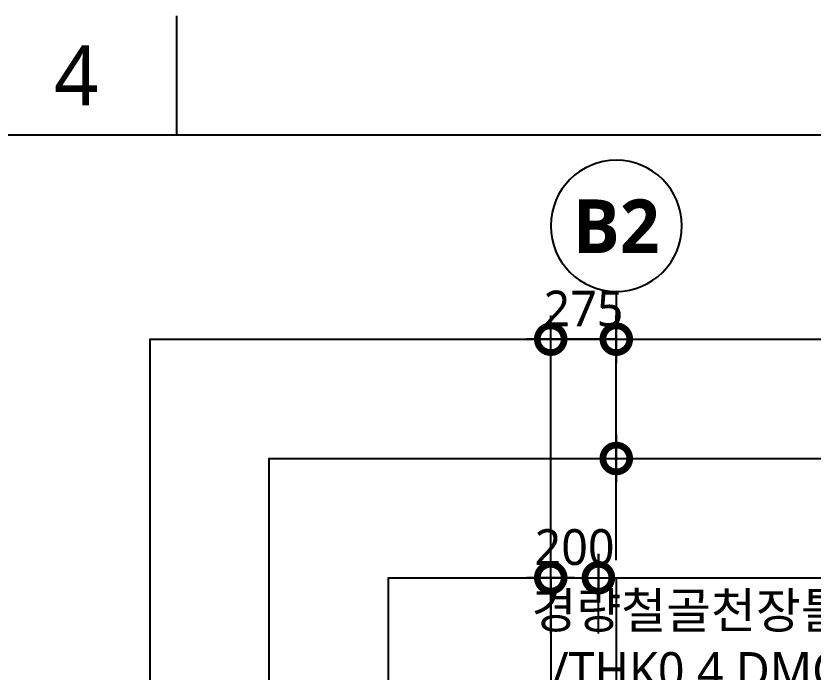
# Model space of a CAD drawing. Header units: millimetres. Extents: x 2213 to 82676, y 1050 to 28650.
# Drawn here: x 27251 to 30594, y 19000 to 21750 of the extents above; entities that cross this region are included whole.
import ezdxf
from ezdxf.enums import TextEntityAlignment as Align

# ---------------------------------------------------------------- set-up
doc = ezdxf.new("R2010")
doc.units = ezdxf.units.MM
doc.header["$LTSCALE"] = 200
doc.header["$PDMODE"] = 3
doc.linetypes.add('CEN', pattern=[62, 60, -1, 0, -1])
doc.layers.get('Defpoints').update_dxf_attribs({"color": 137})
for name, color, linetype in [('01-CEN', 1, 'CEN'), ('01TEX', 3, 'Continuous'), ('3', 3, 'Continuous'), ('DIM', 7, 'Continuous'), ('SYM-BUB', 3, 'Continuous'), ('TAG', 6, 'Continuous'), ('TEXT', 3, 'Continuous')]:
    doc.layers.add(name, color=color, linetype=linetype)
doc.layers.add('02Waste', color=171, linetype='Continuous', plot=False)
doc.styles.add('HY-M', font='malgun.ttf')
doc.styles.add('맑은고딕', font='malgun.ttf')
doc.styles.add('맑은고딕B', font='malgunbd.ttf')
doc.styles.add('스타일1', font='malgun.ttf')
doc.dimstyles.new('CJA-50', dxfattribs={"dimscale": 50, "dimtxt": 3, "dimasz": 1, "dimexe": 2, "dimexo": 3, "dimgap": 1, "dimtad": 1, "dimdec": 0, "dimzin": 1, "dimdsep": 46, "dimlunit": 6, "dimtxsty": '스타일1', "dimblk": 'GAUN-DOT', "dimcen": -2, "dimdle": 2, "dimclrd": 256, "dimclre": 256, "dimclrt": 3, "dimadec": 0, "dimazin": 0, "dimtfac": 1, "dimtdec": 0, "dimtix": 1, "dimtmove": 2, "dimatfit": 3, "dimldrblk": 'DOTSMALL', "dimfxl": 1, "dimtolj": 1, "dimtzin": 1, "dimarcsym": 0})

# ---------------------------------------------------------------- blocks, each defined once
blk = doc.blocks.new('GAUN-DOT')
at = {"linetype": 'ByBlock'}
for p, q in [((0, -2), (0, 2)), ((2, 0), (-2, 0))]:
    blk.add_line(p, q, dxfattribs=at)
at = {"const_width": 2.25}
blk.add_lwpolyline([(0, 0.28125, 1), (0, -0.28125, 1)], format="xyb", close=True, dxfattribs=at)
blk = doc.blocks.new('*D306')
at = {"layer": 'Defpoints', "color": 0, "transparency": 16777216}
for p in [(33868.6, 20395), (29768.6, 19319), (33868.6, 19319)]:
    blk.add_point(p, dxfattribs=at)
at = {"layer": 'DIM', "lineweight": -2, "transparency": 16777216}
for p, q in [((29768.6, 19469), (29768.6, 20495)), ((33868.6, 19469), (33868.6, 20495)), ((29818.6, 20395), (33818.6, 20395))]:
    blk.add_line(p, q, dxfattribs=at)
at = {"layer": 'DIM', "lineweight": -2, "transparency": 16777216, "xscale": 50, "yscale": 50, "zscale": 50, "rotation": 180}
blk.add_blockref('GAUN-DOT', (29768.6, 20395), dxfattribs=at)
at = {"layer": 'DIM', "lineweight": -2, "transparency": 16777216, "xscale": 50, "yscale": 50, "zscale": 50}
blk.add_blockref('GAUN-DOT', (33868.6, 20395), dxfattribs=at)
at = {"layer": 'DIM', "color": 3, "transparency": 16777216, "insert": (31818.6, 20535.5), "char_height": 150, "attachment_point": 5, "style": '맑은고딕'}
blk.add_mtext('\\A1;4,100', dxfattribs=at)
blk = doc.blocks.new('_DotSmall')
at = {"layer": 'DIM'}
h = blk.add_hatch(color=256, dxfattribs=at)
edge = h.paths.add_edge_path()
edge.add_arc((0, 0), 0.2, 0, 360)
at = {"layer": 'DIM', "linetype": 'ByBlock'}
blk.add_circle((0, 0), 0.2, dxfattribs=at)
blk = doc.blocks.new('*D313')
at = {"layer": 'Defpoints', "color": 0, "transparency": 16777216}
for p in [(29693.6, 19395), (29493.6, 19012), (29693.6, 19012)]:
    blk.add_point(p, dxfattribs=at)
at = {"layer": 'DIM', "lineweight": -2, "transparency": 16777216}
for p, q in [((29493.6, 19162), (29493.6, 19495)), ((29693.6, 19162), (29693.6, 19495)), ((29443.6, 19395), (29393.6, 19395)), ((29493.6, 19395), (29693.6, 19395)), ((29743.6, 19395), (29793.6, 19395))]:
    blk.add_line(p, q, dxfattribs=at)
at = {"layer": 'DIM', "lineweight": -2, "transparency": 16777216, "xscale": 50, "yscale": 50, "zscale": 50}
blk.add_blockref('GAUN-DOT', (29493.6, 19395), dxfattribs=at)
at = {"layer": 'DIM', "lineweight": -2, "transparency": 16777216, "xscale": 50, "yscale": 50, "zscale": 50, "rotation": 180}
blk.add_blockref('GAUN-DOT', (29693.6, 19395), dxfattribs=at)
at = {"layer": 'DIM', "color": 3, "transparency": 16777216, "insert": (29593.6, 19522.5), "char_height": 150, "attachment_point": 5, "style": '맑은고딕'}
blk.add_mtext('\\A1;200', dxfattribs=at)
blk = doc.blocks.new('*D314')
at = {"layer": 'Defpoints', "color": 0, "transparency": 16777216}
for p in [(33368.6, 19395), (29693.6, 19012), (33368.6, 19012)]:
    blk.add_point(p, dxfattribs=at)
at = {"layer": 'DIM', "lineweight": -2, "transparency": 16777216}
for p, q in [((29693.6, 19162), (29693.6, 19495)), ((33368.6, 19162), (33368.6, 19495)), ((29743.6, 19395), (33318.6, 19395))]:
    blk.add_line(p, q, dxfattribs=at)
at = {"layer": 'DIM', "lineweight": -2, "transparency": 16777216, "xscale": 50, "yscale": 50, "zscale": 50, "rotation": 180}
blk.add_blockref('GAUN-DOT', (29693.6, 19395), dxfattribs=at)
at = {"layer": 'DIM', "lineweight": -2, "transparency": 16777216, "xscale": 50, "yscale": 50, "zscale": 50}
blk.add_blockref('GAUN-DOT', (33368.6, 19395), dxfattribs=at)
at = {"layer": 'DIM', "color": 3, "transparency": 16777216, "insert": (31531.1, 19535), "char_height": 150, "attachment_point": 5, "style": '맑은고딕'}
blk.add_mtext('\\A1;3,675', dxfattribs=at)
blk = doc.blocks.new('*D315')
at = {"layer": 'Defpoints', "color": 0, "transparency": 16777216}
for p in [(33368.6, 19895), (29768.6, 19319), (33368.6, 19319)]:
    blk.add_point(p, dxfattribs=at)
at = {"layer": 'DIM', "lineweight": -2, "transparency": 16777216}
for p, q in [((29768.6, 19469), (29768.6, 19995)), ((33368.6, 19469), (33368.6, 19995)), ((29818.6, 19895), (33318.6, 19895))]:
    blk.add_line(p, q, dxfattribs=at)
at = {"layer": 'DIM', "lineweight": -2, "transparency": 16777216, "xscale": 50, "yscale": 50, "zscale": 50, "rotation": 180}
blk.add_blockref('GAUN-DOT', (29768.6, 19895), dxfattribs=at)
at = {"layer": 'DIM', "lineweight": -2, "transparency": 16777216, "xscale": 50, "yscale": 50, "zscale": 50}
blk.add_blockref('GAUN-DOT', (33368.6, 19895), dxfattribs=at)
at = {"layer": 'DIM', "color": 3, "transparency": 16777216, "insert": (31568.6, 20035), "char_height": 150, "attachment_point": 5, "style": '맑은고딕'}
blk.add_mtext('\\A1;3,600', dxfattribs=at)
blk = doc.blocks.new('NEW_BUB')
at = {"layer": 'SYM-BUB', "color": 6}
blk.add_line((0, 3), (0, 0), dxfattribs=at)
blk.add_circle((0, 8.5), 5.5, dxfattribs=at)
at = {"layer": 'SYM-BUB', "color": 3, "style": '맑은고딕B'}
blk.add_attdef('X', text='', height=4.5, dxfattribs=at).set_placement((0, 8.5), align=Align.MIDDLE)
blk = doc.blocks.new('*D300')
at = {"layer": 'Defpoints', "color": 0, "transparency": 16777216}
for p in [(29493.6, 20395), (29493.6, 19319), (29768.6, 19319)]:
    blk.add_point(p, dxfattribs=at)
at = {"layer": 'DIM', "lineweight": -2, "transparency": 16777216}
for p, q in [((29493.6, 19469), (29493.6, 20495)), ((29768.6, 19469), (29768.6, 20495)), ((29443.6, 20395), (29393.6, 20395)), ((29768.6, 20395), (29493.6, 20395)), ((29818.6, 20395), (29868.6, 20395))]:
    blk.add_line(p, q, dxfattribs=at)
at = {"layer": 'DIM', "lineweight": -2, "transparency": 16777216, "xscale": 50, "yscale": 50, "zscale": 50}
blk.add_blockref('GAUN-DOT', (29493.6, 20395), dxfattribs=at)
at = {"layer": 'DIM', "lineweight": -2, "transparency": 16777216, "xscale": 50, "yscale": 50, "zscale": 50, "rotation": 180}
blk.add_blockref('GAUN-DOT', (29768.6, 20395), dxfattribs=at)
at = {"layer": 'DIM', "color": 3, "transparency": 16777216, "insert": (29631.1, 20522.5), "char_height": 150, "attachment_point": 5, "style": '맑은고딕'}
blk.add_mtext('\\A1;275', dxfattribs=at)

msp = doc.modelspace()

# ---------------------------------------------------------------- linework, layer by layer
at = {"layer": '01-CEN'}
for p, q in [((29493.6, 19395), (29493.6, 16350)), ((29768.6, 19395), (29768.6, 16907.4))]:
    msp.add_line(p, q, dxfattribs=at)
at = {"layer": '02Waste'}
for points in [[(35321.9, 15350), (27813.5, 15350), (27813.5, 20395), (35321.9, 20395)], [(34821.9, 15850), (28313.5, 15850), (28313.5, 19895), (34821.9, 19895)]]:
    msp.add_lwpolyline(points, close=True, dxfattribs=at)
msp.add_lwpolyline([(34321.9, 16350), (28813.5, 16350), (28813.5, 19395), (34321.9, 19395), (34321.9, 16350)], dxfattribs=at)
at = {"layer": '3'}
for p, q in [((27924.8, 21750), (27924.8, 21250)), ((36675, 21250), (17493.4, 21250))]:
    msp.add_line(p, q, dxfattribs=at)

# ---------------------------------------------------------------- block references
at = {"layer": 'SYM-BUB'}
ref = msp.add_blockref('NEW_BUB', (29768.6, 20445), dxfattribs=dict(at, xscale=-50.00000000000001, yscale=50.00000000000001, zscale=50.00000000000001))
ref.add_attrib('X', 'B2', dxfattribs={"color": 3, "height": 225, "style": '맑은고딕B'}).set_placement((29768.6, 20870), align=Align.MIDDLE)

# ---------------------------------------------------------------- texts
at = {"layer": '01TEX', "style": 'HY-M'}
msp.add_text('4', height=250, rotation=360, dxfattribs=at).set_placement((27504.5, 21500), align=Align.MIDDLE_CENTER)
at = {"layer": 'TAG', "color": 3, "style": '스타일1'}
msp.add_text('경량철골천장틀(CLIP BAR)', height=150, dxfattribs=at).set_placement((29413, 19258.2), align=Align.MIDDLE_LEFT)
at = {"layer": 'TEXT', "color": 3, "style": '스타일1'}
msp.add_text('/THK0.4 DMC 불연천장재', height=150, dxfattribs=at).set_placement((29495.9, 19008.2), align=Align.MIDDLE_LEFT)

# ---------------------------------------------------------------- dimensions: what is measured, and where the dimension line sits
at = {"layer": 'DIM'}
for base, p1, p2, angle, picture, middle in [((33868.6, 20395), (29768.6, 19319), (33868.6, 19319), 180, '*D306', (31818.6, 20535.5)), ((29493.6, 20395), (29768.6, 19319), (29493.6, 19319), 0, '*D300', (29631.1, 20522.5)), ((33368.6, 19895), (29768.6, 19319), (33368.6, 19319), 0, '*D315', (31568.6, 20035)), ((29693.6, 19395), (29493.6, 19012), (29693.6, 19012), 180, '*D313', (29593.6, 19522.5)), ((33368.6, 19395), (29693.6, 19012), (33368.6, 19012), 180, '*D314', (31531.1, 19535))]:
    dim = msp.add_linear_dim(base=base, p1=p1, p2=p2, angle=angle, dimstyle='CJA-50', override={"dimtxsty": '맑은고딕'}, dxfattribs=at)
    dim.commit()
    dim.dimension.update_dxf_attribs({"geometry": picture, "text_midpoint": middle})

doc.saveas('drawing.dxf')
